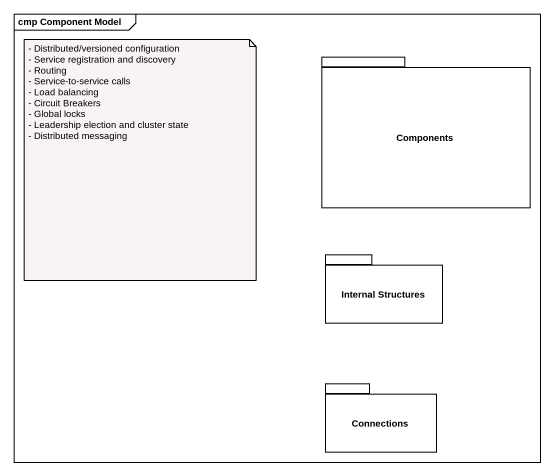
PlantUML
@startuml
mainframe cmp Component Model
package Components {
}
package "Internal Structures" as Internal_Structures {
}
package Connections {
}
note as N1
  - Distributed/versioned configuration
  - Service registration and discovery
  - Routing
  - Service-to-service calls
  - Load balancing
  - Circuit Breakers
  - Global locks
  - Leadership election and cluster state
  - Distributed messaging
end note
@enduml
